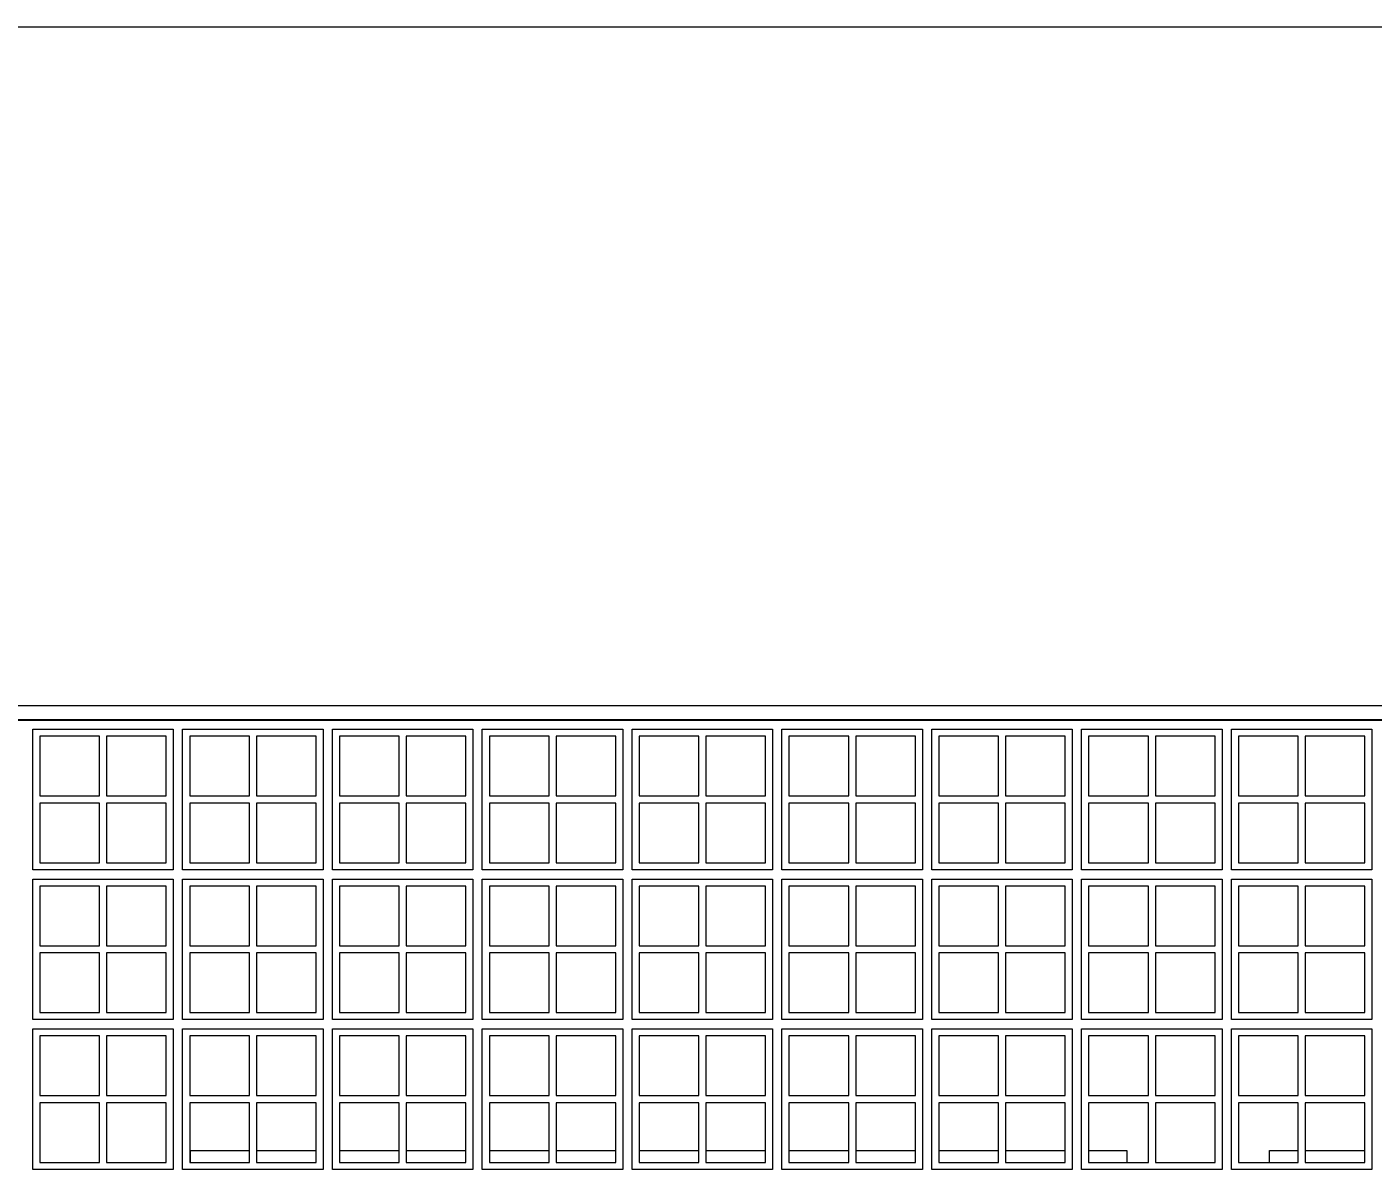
# Model space of a CAD drawing. Header units: metres. Extents: x -77 to 95, y 0 to 9.
# Drawn here: x -7.765 to -4.89, y 2.25 to 4.7 of the extents above; entities that cross this region are included whole.
import ezdxf

# ---------------------------------------------------------------- set-up
doc = ezdxf.new("R2010")
doc.units = ezdxf.units.M
doc.header["$MEASUREMENT"] = 0
doc.layers.add('COTAS EXECUTIVO.EXEC', color=7, linetype='Continuous')
doc.layers.add('COTAS EXECUTIVO.EXEC_Caneta_No__25', color=7, linetype='Continuous', lineweight=13, true_color=0x982312)
for name, color, linetype, lineweight in [('Janelas Archicad_Caneta_No__241', 7, 'Continuous', 13), ('Janelas Archicad_Caneta_No__3', 7, 'Continuous', 25), ('Janelas Archicad_Caneta_No__43', 44, 'Continuous', 0), ('PAREDE CONSTRUIR_Caneta_No__241', 7, 'Continuous', 13)]:
    doc.layers.add(name, color=color, linetype=linetype, lineweight=lineweight)
doc.styles.add('ESTILO_GERADO_1', font='arial.ttf')
doc.dimstyles.new('ESTILO_GERADO__4', dxfattribs={"dimtxt": 0.1, "dimasz": 0.0475, "dimexe": 0.18, "dimexo": 0.576106, "dimgap": 0, "dimtad": 1, "dimzin": 0, "dimdsep": 46, "dimtxsty": 'ESTILO_GERADO_1', "dimblk": 'ARROWHEAD_11', "dimblk1": 'ARROWHEAD_11', "dimblk2": 'ARROWHEAD_11', "dimcen": 0.09, "dimclrd": 256, "dimclre": 256, "dimclrt": 256, "dimadec": 0, "dimazin": 0, "dimtfac": 1, "dimtdec": 4, "dimtmove": 0, "dimatfit": 3, "dimfxl": 0, "dimtolj": 1, "dimtzin": 0, "dimarcsym": 0})

# ---------------------------------------------------------------- blocks, each defined once
blk = doc.blocks.new('*D12', base_point=(-62.4632, 0))
at = {"layer": 'COTAS EXECUTIVO.EXEC_Caneta_No__25', "linetype": 'Continuous', "lineweight": 13, "true_color": 0x982312}
for points in [[(-1.472, 3.25), (-1.4711, 3.2452), (-1.4684, 3.2412), (-1.4643, 3.2385), (-1.4595, 3.2375), (-1.4547, 3.2385), (-1.4507, 3.2412), (-1.448, 3.2452), (-1.447, 3.25), (-1.448, 3.2548), (-1.4507, 3.2588), (-1.4547, 3.2615), (-1.4595, 3.2625), (-1.4643, 3.2615), (-1.4684, 3.2588), (-1.4711, 3.2548)], [(-1.472, -0.015), (-1.4711, -0.0198), (-1.4684, -0.0238), (-1.4643, -0.0265), (-1.4595, -0.0275), (-1.4547, -0.0265), (-1.4507, -0.0238), (-1.448, -0.0198), (-1.447, -0.015), (-1.448, -0.0102), (-1.4507, -0.0062), (-1.4547, -0.0035), (-1.4595, -0.0025), (-1.4643, -0.0035), (-1.4684, -0.0062), (-1.4711, -0.0102)]]:
    blk.add_hatch(color=24, dxfattribs=at).paths.add_polyline_path(points)
at = {"layer": 'COTAS EXECUTIVO.EXEC_Caneta_No__25', "color": 24, "linetype": 'Continuous', "lineweight": 13, "true_color": 0x982312}
for p, q in [((-1.472, 3.25), (-2.0356, 3.25)), ((-1.4126, 3.25), (-1.447, 3.25)), ((-1.4595, -0.0025), (-1.4595, 3.2375)), ((-1.472, -0.015), (-2.0356, -0.015)), ((-1.4595, -0.04), (-1.4595, -0.0275)), ((-1.4126, -0.015), (-1.447, -0.015))]:
    blk.add_line(p, q, dxfattribs=at)
for centre in [(-1.4595, 3.25), (-1.4595, -0.015)]:
    blk.add_circle(centre, 0.0125, dxfattribs=at)
at = {"layer": 'COTAS EXECUTIVO.EXEC_Caneta_No__25', "color": 24, "lineweight": 13, "true_color": 0x982312, "insert": (-1.4795, 1.484), "char_height": 0.1, "attachment_point": 7, "rotation": 90, "style": 'ESTILO_GERADO_1'}
blk.add_mtext('\\A1;{\\pql;\\fArial|b0|i0|c0|p0;\\W1.000000;3,26}', dxfattribs=at)
blk = doc.blocks.new('ARROWHEAD_11')
at = {"color": 0, "linetype": 'Continuous', "lineweight": 0}
blk.add_line((0, 0), (-1, 0), dxfattribs=at)
at = {"color": 0, "linetype": 'Continuous', "lineweight": 0, "const_width": 0.25, "flags": 128}
blk.add_lwpolyline([(-0.125, 0, 1), (0.125, 0, 1)], format="xyb", close=True, dxfattribs=at)

msp = doc.modelspace()

# ---------------------------------------------------------------- linework, layer by layer
at = {"layer": 'Janelas Archicad_Caneta_No__241', "color": 7, "linetype": 'Continuous', "lineweight": 13}
for p, q in [((-7.4159, 2.275), (-7.4159, 2.3)), ((-7.4159, 2.3), (-7.2902, 2.3)), ((-7.2752, 2.3), (-7.1477, 2.3)), ((-7.0977, 2.3), (-6.9702, 2.3)), ((-6.9552, 2.3), (-6.8277, 2.3)), ((-6.7777, 2.3), (-6.6502, 2.3)), ((-6.6352, 2.3), (-6.5077, 2.3)), ((-6.4577, 2.3), (-6.3302, 2.3)), ((-6.3152, 2.3), (-6.1877, 2.3)), ((-6.1377, 2.3), (-6.0102, 2.3)), ((-5.9952, 2.3), (-5.8677, 2.3)), ((-5.8177, 2.3), (-5.6902, 2.3)), ((-5.6752, 2.3), (-5.5477, 2.3)), ((-5.4977, 2.3), (-5.4159, 2.3)), ((-5.4159, 2.3), (-5.4159, 2.275)), ((-5.1116, 2.3), (-5.0502, 2.3)), ((-5.1116, 2.275), (-5.1116, 2.3)), ((-5.0352, 2.3), (-4.9077, 2.3))]:
    msp.add_line(p, q, dxfattribs=at)
at = {"layer": 'Janelas Archicad_Caneta_No__3', "color": 7, "linetype": 'Continuous', "lineweight": 25}
msp.add_line((-15.1327, 3.22), (-2.3127, 3.22), dxfattribs=at)
at = {"layer": 'Janelas Archicad_Caneta_No__43', "color": 44, "linetype": 'Continuous', "lineweight": 0}
for p, q in [((-7.7527, 2.9), (-7.7527, 3.2)), ((-7.7527, 3.2), (-7.4527, 3.2)), ((-7.4527, 3.2), (-7.4527, 2.9)), ((-7.4327, 2.9), (-7.4327, 3.2)), ((-7.4327, 3.2), (-7.1327, 3.2)), ((-7.1327, 3.2), (-7.1327, 2.9)), ((-7.1127, 2.9), (-7.1127, 3.2)), ((-7.1127, 3.2), (-6.8127, 3.2)), ((-6.8127, 3.2), (-6.8127, 2.9)), ((-6.7927, 2.9), (-6.7927, 3.2)), ((-6.7927, 3.2), (-6.4927, 3.2)), ((-6.4927, 3.2), (-6.4927, 2.9)), ((-6.4727, 2.9), (-6.4727, 3.2)), ((-6.4727, 3.2), (-6.1727, 3.2)), ((-6.1727, 3.2), (-6.1727, 2.9)), ((-6.1527, 2.9), (-6.1527, 3.2)), ((-6.1527, 3.2), (-5.8527, 3.2)), ((-5.8527, 3.2), (-5.8527, 2.9)), ((-5.8327, 2.9), (-5.8327, 3.2)), ((-5.8327, 3.2), (-5.5327, 3.2)), ((-5.5327, 3.2), (-5.5327, 2.9)), ((-5.5127, 2.9), (-5.5127, 3.2)), ((-5.5127, 3.2), (-5.2127, 3.2)), ((-5.2127, 3.2), (-5.2127, 2.9)), ((-5.1927, 2.9), (-5.1927, 3.2)), ((-5.1927, 3.2), (-4.8927, 3.2)), ((-4.8927, 3.2), (-4.8927, 2.9)), ((-7.6102, 3.185), (-7.7377, 3.185)), ((-7.7377, 3.185), (-7.7377, 3.0575)), ((-7.6102, 3.0575), (-7.6102, 3.185)), ((-7.4677, 3.185), (-7.5952, 3.185)), ((-7.5952, 3.185), (-7.5952, 3.0575)), ((-7.4677, 3.0575), (-7.4677, 3.185)), ((-7.2902, 3.185), (-7.4177, 3.185)), ((-7.4177, 3.185), (-7.4177, 3.0575)), ((-7.2902, 3.0575), (-7.2902, 3.185)), ((-7.1477, 3.185), (-7.2752, 3.185)), ((-7.2752, 3.185), (-7.2752, 3.0575)), ((-7.1477, 3.0575), (-7.1477, 3.185)), ((-6.9702, 3.185), (-7.0977, 3.185)), ((-7.0977, 3.185), (-7.0977, 3.0575)), ((-6.9702, 3.0575), (-6.9702, 3.185)), ((-6.8277, 3.185), (-6.9552, 3.185)), ((-6.9552, 3.185), (-6.9552, 3.0575)), ((-6.8277, 3.0575), (-6.8277, 3.185)), ((-6.6502, 3.185), (-6.7777, 3.185)), ((-6.7777, 3.185), (-6.7777, 3.0575)), ((-6.6502, 3.0575), (-6.6502, 3.185)), ((-6.5077, 3.185), (-6.6352, 3.185)), ((-6.6352, 3.185), (-6.6352, 3.0575)), ((-6.5077, 3.0575), (-6.5077, 3.185)), ((-6.3302, 3.185), (-6.4577, 3.185)), ((-6.4577, 3.185), (-6.4577, 3.0575)), ((-6.3302, 3.0575), (-6.3302, 3.185)), ((-6.1877, 3.185), (-6.3152, 3.185)), ((-6.3152, 3.185), (-6.3152, 3.0575)), ((-6.1877, 3.0575), (-6.1877, 3.185)), ((-6.0102, 3.185), (-6.1377, 3.185)), ((-6.1377, 3.185), (-6.1377, 3.0575)), ((-6.0102, 3.0575), (-6.0102, 3.185)), ((-5.8677, 3.185), (-5.9952, 3.185)), ((-5.9952, 3.185), (-5.9952, 3.0575)), ((-5.8677, 3.0575), (-5.8677, 3.185)), ((-5.6902, 3.185), (-5.8177, 3.185)), ((-5.8177, 3.185), (-5.8177, 3.0575)), ((-5.6902, 3.0575), (-5.6902, 3.185)), ((-5.5477, 3.185), (-5.6752, 3.185)), ((-5.6752, 3.185), (-5.6752, 3.0575)), ((-5.5477, 3.0575), (-5.5477, 3.185)), ((-5.3702, 3.185), (-5.4977, 3.185)), ((-5.4977, 3.185), (-5.4977, 3.0575)), ((-5.3702, 3.0575), (-5.3702, 3.185)), ((-5.2277, 3.185), (-5.3552, 3.185)), ((-5.3552, 3.185), (-5.3552, 3.0575)), ((-5.2277, 3.0575), (-5.2277, 3.185)), ((-5.0502, 3.185), (-5.1777, 3.185)), ((-5.1777, 3.185), (-5.1777, 3.0575)), ((-5.0502, 3.0575), (-5.0502, 3.185)), ((-4.9077, 3.185), (-5.0352, 3.185)), ((-5.0352, 3.185), (-5.0352, 3.0575)), ((-4.9077, 3.0575), (-4.9077, 3.185)), ((-7.7377, 3.0575), (-7.6102, 3.0575)), ((-7.5952, 3.0575), (-7.4677, 3.0575)), ((-7.4177, 3.0575), (-7.2902, 3.0575)), ((-7.2752, 3.0575), (-7.1477, 3.0575)), ((-7.0977, 3.0575), (-6.9702, 3.0575)), ((-6.9552, 3.0575), (-6.8277, 3.0575)), ((-6.7777, 3.0575), (-6.6502, 3.0575)), ((-6.6352, 3.0575), (-6.5077, 3.0575)), ((-6.4577, 3.0575), (-6.3302, 3.0575)), ((-6.3152, 3.0575), (-6.1877, 3.0575)), ((-6.1377, 3.0575), (-6.0102, 3.0575)), ((-5.9952, 3.0575), (-5.8677, 3.0575)), ((-5.8177, 3.0575), (-5.6902, 3.0575)), ((-5.6752, 3.0575), (-5.5477, 3.0575)), ((-5.4977, 3.0575), (-5.3702, 3.0575)), ((-5.3552, 3.0575), (-5.2277, 3.0575)), ((-5.1777, 3.0575), (-5.0502, 3.0575)), ((-5.0352, 3.0575), (-4.9077, 3.0575)), ((-7.6102, 3.0425), (-7.7377, 3.0425)), ((-7.7377, 3.0425), (-7.7377, 2.915)), ((-7.6102, 2.915), (-7.6102, 3.0425)), ((-7.4677, 3.0425), (-7.5952, 3.0425)), ((-7.5952, 3.0425), (-7.5952, 2.915)), ((-7.4677, 2.915), (-7.4677, 3.0425)), ((-7.2902, 3.0425), (-7.4177, 3.0425)), ((-7.4177, 3.0425), (-7.4177, 2.915)), ((-7.2902, 2.915), (-7.2902, 3.0425)), ((-7.1477, 3.0425), (-7.2752, 3.0425)), ((-7.2752, 3.0425), (-7.2752, 2.915)), ((-7.1477, 2.915), (-7.1477, 3.0425)), ((-6.9702, 3.0425), (-7.0977, 3.0425)), ((-7.0977, 3.0425), (-7.0977, 2.915)), ((-6.9702, 2.915), (-6.9702, 3.0425)), ((-6.8277, 3.0425), (-6.9552, 3.0425)), ((-6.9552, 3.0425), (-6.9552, 2.915)), ((-6.8277, 2.915), (-6.8277, 3.0425)), ((-6.6502, 3.0425), (-6.7777, 3.0425)), ((-6.7777, 3.0425), (-6.7777, 2.915)), ((-6.6502, 2.915), (-6.6502, 3.0425)), ((-6.5077, 3.0425), (-6.6352, 3.0425)), ((-6.6352, 3.0425), (-6.6352, 2.915)), ((-6.5077, 2.915), (-6.5077, 3.0425)), ((-6.3302, 3.0425), (-6.4577, 3.0425)), ((-6.4577, 3.0425), (-6.4577, 2.915)), ((-6.3302, 2.915), (-6.3302, 3.0425)), ((-6.1877, 3.0425), (-6.3152, 3.0425)), ((-6.3152, 3.0425), (-6.3152, 2.915)), ((-6.1877, 2.915), (-6.1877, 3.0425)), ((-6.0102, 3.0425), (-6.1377, 3.0425)), ((-6.1377, 3.0425), (-6.1377, 2.915)), ((-6.0102, 2.915), (-6.0102, 3.0425)), ((-5.8677, 3.0425), (-5.9952, 3.0425)), ((-5.9952, 3.0425), (-5.9952, 2.915)), ((-5.8677, 2.915), (-5.8677, 3.0425)), ((-5.6902, 3.0425), (-5.8177, 3.0425)), ((-5.8177, 3.0425), (-5.8177, 2.915)), ((-5.6902, 2.915), (-5.6902, 3.0425)), ((-5.5477, 3.0425), (-5.6752, 3.0425)), ((-5.6752, 3.0425), (-5.6752, 2.915)), ((-5.5477, 2.915), (-5.5477, 3.0425)), ((-5.3702, 3.0425), (-5.4977, 3.0425)), ((-5.4977, 3.0425), (-5.4977, 2.915)), ((-5.3702, 2.915), (-5.3702, 3.0425)), ((-5.2277, 3.0425), (-5.3552, 3.0425)), ((-5.3552, 3.0425), (-5.3552, 2.915)), ((-5.2277, 2.915), (-5.2277, 3.0425)), ((-5.0502, 3.0425), (-5.1777, 3.0425)), ((-5.1777, 3.0425), (-5.1777, 2.915)), ((-5.0502, 2.915), (-5.0502, 3.0425)), ((-4.9077, 3.0425), (-5.0352, 3.0425)), ((-5.0352, 3.0425), (-5.0352, 2.915)), ((-4.9077, 2.915), (-4.9077, 3.0425)), ((-7.7377, 2.915), (-7.6102, 2.915)), ((-7.5952, 2.915), (-7.4677, 2.915)), ((-7.4177, 2.915), (-7.2902, 2.915)), ((-7.2752, 2.915), (-7.1477, 2.915)), ((-7.0977, 2.915), (-6.9702, 2.915)), ((-6.9552, 2.915), (-6.8277, 2.915)), ((-6.7777, 2.915), (-6.6502, 2.915)), ((-6.6352, 2.915), (-6.5077, 2.915)), ((-6.4577, 2.915), (-6.3302, 2.915)), ((-6.3152, 2.915), (-6.1877, 2.915)), ((-6.1377, 2.915), (-6.0102, 2.915)), ((-5.9952, 2.915), (-5.8677, 2.915)), ((-5.8177, 2.915), (-5.6902, 2.915)), ((-5.6752, 2.915), (-5.5477, 2.915)), ((-5.4977, 2.915), (-5.3702, 2.915)), ((-5.3552, 2.915), (-5.2277, 2.915)), ((-5.1777, 2.915), (-5.0502, 2.915)), ((-5.0352, 2.915), (-4.9077, 2.915)), ((-7.4527, 2.9), (-7.7527, 2.9)), ((-7.7527, 2.58), (-7.7527, 2.88)), ((-7.7527, 2.88), (-7.4527, 2.88)), ((-7.4527, 2.88), (-7.4527, 2.58)), ((-7.1327, 2.9), (-7.4327, 2.9)), ((-7.4327, 2.58), (-7.4327, 2.88)), ((-7.4327, 2.88), (-7.1327, 2.88)), ((-7.1327, 2.88), (-7.1327, 2.58)), ((-6.8127, 2.9), (-7.1127, 2.9)), ((-7.1127, 2.58), (-7.1127, 2.88)), ((-7.1127, 2.88), (-6.8127, 2.88)), ((-6.8127, 2.88), (-6.8127, 2.58)), ((-6.4927, 2.9), (-6.7927, 2.9)), ((-6.7927, 2.58), (-6.7927, 2.88)), ((-6.7927, 2.88), (-6.4927, 2.88)), ((-6.4927, 2.88), (-6.4927, 2.58)), ((-6.1727, 2.9), (-6.4727, 2.9)), ((-6.4727, 2.58), (-6.4727, 2.88)), ((-6.4727, 2.88), (-6.1727, 2.88)), ((-6.1727, 2.88), (-6.1727, 2.58)), ((-5.8527, 2.9), (-6.1527, 2.9)), ((-6.1527, 2.58), (-6.1527, 2.88)), ((-6.1527, 2.88), (-5.8527, 2.88)), ((-5.8527, 2.88), (-5.8527, 2.58)), ((-5.5327, 2.9), (-5.8327, 2.9)), ((-5.8327, 2.58), (-5.8327, 2.88)), ((-5.8327, 2.88), (-5.5327, 2.88)), ((-5.5327, 2.88), (-5.5327, 2.58)), ((-5.2127, 2.9), (-5.5127, 2.9)), ((-5.5127, 2.58), (-5.5127, 2.88)), ((-5.5127, 2.88), (-5.2127, 2.88)), ((-5.2127, 2.88), (-5.2127, 2.58)), ((-4.8927, 2.9), (-5.1927, 2.9)), ((-5.1927, 2.58), (-5.1927, 2.88)), ((-5.1927, 2.88), (-4.8927, 2.88)), ((-4.8927, 2.88), (-4.8927, 2.58)), ((-7.6102, 2.865), (-7.7377, 2.865)), ((-7.7377, 2.865), (-7.7377, 2.7375)), ((-7.6102, 2.7375), (-7.6102, 2.865)), ((-7.4677, 2.865), (-7.5952, 2.865)), ((-7.5952, 2.865), (-7.5952, 2.7375)), ((-7.4677, 2.7375), (-7.4677, 2.865)), ((-7.2902, 2.865), (-7.4177, 2.865)), ((-7.4177, 2.865), (-7.4177, 2.7375)), ((-7.2902, 2.7375), (-7.2902, 2.865)), ((-7.1477, 2.865), (-7.2752, 2.865)), ((-7.2752, 2.865), (-7.2752, 2.7375)), ((-7.1477, 2.7375), (-7.1477, 2.865)), ((-6.9702, 2.865), (-7.0977, 2.865)), ((-7.0977, 2.865), (-7.0977, 2.7375)), ((-6.9702, 2.7375), (-6.9702, 2.865)), ((-6.8277, 2.865), (-6.9552, 2.865)), ((-6.9552, 2.865), (-6.9552, 2.7375)), ((-6.8277, 2.7375), (-6.8277, 2.865)), ((-6.6502, 2.865), (-6.7777, 2.865)), ((-6.7777, 2.865), (-6.7777, 2.7375)), ((-6.6502, 2.7375), (-6.6502, 2.865)), ((-6.5077, 2.865), (-6.6352, 2.865)), ((-6.6352, 2.865), (-6.6352, 2.7375)), ((-6.5077, 2.7375), (-6.5077, 2.865)), ((-6.3302, 2.865), (-6.4577, 2.865)), ((-6.4577, 2.865), (-6.4577, 2.7375)), ((-6.3302, 2.7375), (-6.3302, 2.865)), ((-6.1877, 2.865), (-6.3152, 2.865)), ((-6.3152, 2.865), (-6.3152, 2.7375)), ((-6.1877, 2.7375), (-6.1877, 2.865)), ((-6.0102, 2.865), (-6.1377, 2.865)), ((-6.1377, 2.865), (-6.1377, 2.7375)), ((-6.0102, 2.7375), (-6.0102, 2.865)), ((-5.8677, 2.865), (-5.9952, 2.865)), ((-5.9952, 2.865), (-5.9952, 2.7375)), ((-5.8677, 2.7375), (-5.8677, 2.865)), ((-5.6902, 2.865), (-5.8177, 2.865)), ((-5.8177, 2.865), (-5.8177, 2.7375)), ((-5.6902, 2.7375), (-5.6902, 2.865)), ((-5.5477, 2.865), (-5.6752, 2.865)), ((-5.6752, 2.865), (-5.6752, 2.7375)), ((-5.5477, 2.7375), (-5.5477, 2.865)), ((-5.3702, 2.865), (-5.4977, 2.865)), ((-5.4977, 2.865), (-5.4977, 2.7375)), ((-5.3702, 2.7375), (-5.3702, 2.865)), ((-5.2277, 2.865), (-5.3552, 2.865)), ((-5.3552, 2.865), (-5.3552, 2.7375)), ((-5.2277, 2.7375), (-5.2277, 2.865)), ((-5.0502, 2.865), (-5.1777, 2.865)), ((-5.1777, 2.865), (-5.1777, 2.7375)), ((-5.0502, 2.7375), (-5.0502, 2.865)), ((-4.9077, 2.865), (-5.0352, 2.865)), ((-5.0352, 2.865), (-5.0352, 2.7375)), ((-4.9077, 2.7375), (-4.9077, 2.865)), ((-7.7377, 2.7375), (-7.6102, 2.7375)), ((-7.5952, 2.7375), (-7.4677, 2.7375)), ((-7.4177, 2.7375), (-7.2902, 2.7375)), ((-7.2752, 2.7375), (-7.1477, 2.7375)), ((-7.0977, 2.7375), (-6.9702, 2.7375)), ((-6.9552, 2.7375), (-6.8277, 2.7375)), ((-6.7777, 2.7375), (-6.6502, 2.7375)), ((-6.6352, 2.7375), (-6.5077, 2.7375)), ((-6.4577, 2.7375), (-6.3302, 2.7375)), ((-6.3152, 2.7375), (-6.1877, 2.7375)), ((-6.1377, 2.7375), (-6.0102, 2.7375)), ((-5.9952, 2.7375), (-5.8677, 2.7375)), ((-5.8177, 2.7375), (-5.6902, 2.7375)), ((-5.6752, 2.7375), (-5.5477, 2.7375)), ((-5.4977, 2.7375), (-5.3702, 2.7375)), ((-5.3552, 2.7375), (-5.2277, 2.7375)), ((-5.1777, 2.7375), (-5.0502, 2.7375)), ((-5.0352, 2.7375), (-4.9077, 2.7375)), ((-7.6102, 2.7225), (-7.7377, 2.7225)), ((-7.7377, 2.7225), (-7.7377, 2.595)), ((-7.6102, 2.595), (-7.6102, 2.7225)), ((-7.4677, 2.7225), (-7.5952, 2.7225)), ((-7.5952, 2.7225), (-7.5952, 2.595)), ((-7.4677, 2.595), (-7.4677, 2.7225)), ((-7.2902, 2.7225), (-7.4177, 2.7225)), ((-7.4177, 2.7225), (-7.4177, 2.595)), ((-7.2902, 2.595), (-7.2902, 2.7225)), ((-7.1477, 2.7225), (-7.2752, 2.7225)), ((-7.2752, 2.7225), (-7.2752, 2.595)), ((-7.1477, 2.595), (-7.1477, 2.7225)), ((-6.9702, 2.7225), (-7.0977, 2.7225)), ((-7.0977, 2.7225), (-7.0977, 2.595)), ((-6.9702, 2.595), (-6.9702, 2.7225)), ((-6.8277, 2.7225), (-6.9552, 2.7225)), ((-6.9552, 2.7225), (-6.9552, 2.595)), ((-6.8277, 2.595), (-6.8277, 2.7225)), ((-6.6502, 2.7225), (-6.7777, 2.7225)), ((-6.7777, 2.7225), (-6.7777, 2.595)), ((-6.6502, 2.595), (-6.6502, 2.7225)), ((-6.5077, 2.7225), (-6.6352, 2.7225)), ((-6.6352, 2.7225), (-6.6352, 2.595)), ((-6.5077, 2.595), (-6.5077, 2.7225)), ((-6.3302, 2.7225), (-6.4577, 2.7225)), ((-6.4577, 2.7225), (-6.4577, 2.595)), ((-6.3302, 2.595), (-6.3302, 2.7225)), ((-6.1877, 2.7225), (-6.3152, 2.7225)), ((-6.3152, 2.7225), (-6.3152, 2.595)), ((-6.1877, 2.595), (-6.1877, 2.7225)), ((-6.0102, 2.7225), (-6.1377, 2.7225)), ((-6.1377, 2.7225), (-6.1377, 2.595)), ((-6.0102, 2.595), (-6.0102, 2.7225)), ((-5.8677, 2.7225), (-5.9952, 2.7225)), ((-5.9952, 2.7225), (-5.9952, 2.595)), ((-5.8677, 2.595), (-5.8677, 2.7225)), ((-5.6902, 2.7225), (-5.8177, 2.7225)), ((-5.8177, 2.7225), (-5.8177, 2.595)), ((-5.6902, 2.595), (-5.6902, 2.7225)), ((-5.5477, 2.7225), (-5.6752, 2.7225)), ((-5.6752, 2.7225), (-5.6752, 2.595)), ((-5.5477, 2.595), (-5.5477, 2.7225)), ((-5.3702, 2.7225), (-5.4977, 2.7225)), ((-5.4977, 2.7225), (-5.4977, 2.595)), ((-5.3702, 2.595), (-5.3702, 2.7225)), ((-5.2277, 2.7225), (-5.3552, 2.7225)), ((-5.3552, 2.7225), (-5.3552, 2.595)), ((-5.2277, 2.595), (-5.2277, 2.7225)), ((-5.0502, 2.7225), (-5.1777, 2.7225)), ((-5.1777, 2.7225), (-5.1777, 2.595)), ((-5.0502, 2.595), (-5.0502, 2.7225)), ((-4.9077, 2.7225), (-5.0352, 2.7225)), ((-5.0352, 2.7225), (-5.0352, 2.595)), ((-4.9077, 2.595), (-4.9077, 2.7225)), ((-7.7377, 2.595), (-7.6102, 2.595)), ((-7.5952, 2.595), (-7.4677, 2.595)), ((-7.4177, 2.595), (-7.2902, 2.595)), ((-7.2752, 2.595), (-7.1477, 2.595)), ((-7.0977, 2.595), (-6.9702, 2.595)), ((-6.9552, 2.595), (-6.8277, 2.595)), ((-6.7777, 2.595), (-6.6502, 2.595)), ((-6.6352, 2.595), (-6.5077, 2.595)), ((-6.4577, 2.595), (-6.3302, 2.595)), ((-6.3152, 2.595), (-6.1877, 2.595)), ((-6.1377, 2.595), (-6.0102, 2.595)), ((-5.9952, 2.595), (-5.8677, 2.595)), ((-5.8177, 2.595), (-5.6902, 2.595)), ((-5.6752, 2.595), (-5.5477, 2.595)), ((-5.4977, 2.595), (-5.3702, 2.595)), ((-5.3552, 2.595), (-5.2277, 2.595)), ((-5.1777, 2.595), (-5.0502, 2.595)), ((-5.0352, 2.595), (-4.9077, 2.595)), ((-7.4527, 2.58), (-7.7527, 2.58)), ((-7.7527, 2.26), (-7.7527, 2.56)), ((-7.7527, 2.56), (-7.4527, 2.56)), ((-7.4527, 2.56), (-7.4527, 2.26)), ((-7.1327, 2.58), (-7.4327, 2.58)), ((-7.4327, 2.26), (-7.4327, 2.56)), ((-7.4327, 2.56), (-7.1327, 2.56)), ((-7.1327, 2.56), (-7.1327, 2.26)), ((-6.8127, 2.58), (-7.1127, 2.58)), ((-7.1127, 2.26), (-7.1127, 2.56)), ((-7.1127, 2.56), (-6.8127, 2.56)), ((-6.8127, 2.56), (-6.8127, 2.26)), ((-6.4927, 2.58), (-6.7927, 2.58)), ((-6.7927, 2.26), (-6.7927, 2.56)), ((-6.7927, 2.56), (-6.4927, 2.56)), ((-6.4927, 2.56), (-6.4927, 2.26)), ((-6.1727, 2.58), (-6.4727, 2.58)), ((-6.4727, 2.26), (-6.4727, 2.56)), ((-6.4727, 2.56), (-6.1727, 2.56)), ((-6.1727, 2.56), (-6.1727, 2.26)), ((-5.8527, 2.58), (-6.1527, 2.58)), ((-6.1527, 2.26), (-6.1527, 2.56)), ((-6.1527, 2.56), (-5.8527, 2.56)), ((-5.8527, 2.56), (-5.8527, 2.26)), ((-5.5327, 2.58), (-5.8327, 2.58)), ((-5.8327, 2.26), (-5.8327, 2.56)), ((-5.8327, 2.56), (-5.5327, 2.56)), ((-5.5327, 2.56), (-5.5327, 2.26)), ((-5.2127, 2.58), (-5.5127, 2.58)), ((-5.5127, 2.26), (-5.5127, 2.56)), ((-5.5127, 2.56), (-5.2127, 2.56)), ((-5.2127, 2.56), (-5.2127, 2.26)), ((-4.8927, 2.58), (-5.1927, 2.58)), ((-5.1927, 2.26), (-5.1927, 2.56)), ((-5.1927, 2.56), (-4.8927, 2.56)), ((-4.8927, 2.56), (-4.8927, 2.26)), ((-7.6102, 2.545), (-7.7377, 2.545)), ((-7.7377, 2.545), (-7.7377, 2.4175)), ((-7.6102, 2.4175), (-7.6102, 2.545)), ((-7.4677, 2.545), (-7.5952, 2.545)), ((-7.5952, 2.545), (-7.5952, 2.4175)), ((-7.4677, 2.4175), (-7.4677, 2.545)), ((-7.2902, 2.545), (-7.4177, 2.545)), ((-7.4177, 2.545), (-7.4177, 2.4175)), ((-7.2902, 2.4175), (-7.2902, 2.545)), ((-7.1477, 2.545), (-7.2752, 2.545)), ((-7.2752, 2.545), (-7.2752, 2.4175)), ((-7.1477, 2.4175), (-7.1477, 2.545)), ((-6.9702, 2.545), (-7.0977, 2.545)), ((-7.0977, 2.545), (-7.0977, 2.4175)), ((-6.9702, 2.4175), (-6.9702, 2.545)), ((-6.8277, 2.545), (-6.9552, 2.545)), ((-6.9552, 2.545), (-6.9552, 2.4175)), ((-6.8277, 2.4175), (-6.8277, 2.545)), ((-6.6502, 2.545), (-6.7777, 2.545)), ((-6.7777, 2.545), (-6.7777, 2.4175)), ((-6.6502, 2.4175), (-6.6502, 2.545)), ((-6.5077, 2.545), (-6.6352, 2.545)), ((-6.6352, 2.545), (-6.6352, 2.4175)), ((-6.5077, 2.4175), (-6.5077, 2.545)), ((-6.3302, 2.545), (-6.4577, 2.545)), ((-6.4577, 2.545), (-6.4577, 2.4175)), ((-6.3302, 2.4175), (-6.3302, 2.545)), ((-6.1877, 2.545), (-6.3152, 2.545)), ((-6.3152, 2.545), (-6.3152, 2.4175)), ((-6.1877, 2.4175), (-6.1877, 2.545)), ((-6.0102, 2.545), (-6.1377, 2.545)), ((-6.1377, 2.545), (-6.1377, 2.4175)), ((-6.0102, 2.4175), (-6.0102, 2.545)), ((-5.8677, 2.545), (-5.9952, 2.545)), ((-5.9952, 2.545), (-5.9952, 2.4175)), ((-5.8677, 2.4175), (-5.8677, 2.545)), ((-5.6902, 2.545), (-5.8177, 2.545)), ((-5.8177, 2.545), (-5.8177, 2.4175)), ((-5.6902, 2.4175), (-5.6902, 2.545)), ((-5.5477, 2.545), (-5.6752, 2.545)), ((-5.6752, 2.545), (-5.6752, 2.4175)), ((-5.5477, 2.4175), (-5.5477, 2.545)), ((-5.3702, 2.545), (-5.4977, 2.545)), ((-5.4977, 2.545), (-5.4977, 2.4175)), ((-5.3702, 2.4175), (-5.3702, 2.545)), ((-5.2277, 2.545), (-5.3552, 2.545)), ((-5.3552, 2.545), (-5.3552, 2.4175)), ((-5.2277, 2.4175), (-5.2277, 2.545)), ((-5.0502, 2.545), (-5.1777, 2.545)), ((-5.1777, 2.545), (-5.1777, 2.4175)), ((-5.0502, 2.4175), (-5.0502, 2.545)), ((-4.9077, 2.545), (-5.0352, 2.545)), ((-5.0352, 2.545), (-5.0352, 2.4175)), ((-4.9077, 2.4175), (-4.9077, 2.545)), ((-7.7377, 2.4175), (-7.6102, 2.4175)), ((-7.5952, 2.4175), (-7.4677, 2.4175)), ((-7.4177, 2.4175), (-7.2902, 2.4175)), ((-7.2752, 2.4175), (-7.1477, 2.4175)), ((-7.0977, 2.4175), (-6.9702, 2.4175)), ((-6.9552, 2.4175), (-6.8277, 2.4175)), ((-6.7777, 2.4175), (-6.6502, 2.4175)), ((-6.6352, 2.4175), (-6.5077, 2.4175)), ((-6.4577, 2.4175), (-6.3302, 2.4175)), ((-6.3152, 2.4175), (-6.1877, 2.4175)), ((-6.1377, 2.4175), (-6.0102, 2.4175)), ((-5.9952, 2.4175), (-5.8677, 2.4175)), ((-5.8177, 2.4175), (-5.6902, 2.4175)), ((-5.6752, 2.4175), (-5.5477, 2.4175)), ((-5.4977, 2.4175), (-5.3702, 2.4175)), ((-5.3552, 2.4175), (-5.2277, 2.4175)), ((-5.1777, 2.4175), (-5.0502, 2.4175)), ((-5.0352, 2.4175), (-4.9077, 2.4175)), ((-7.6102, 2.4025), (-7.7377, 2.4025)), ((-7.7377, 2.4025), (-7.7377, 2.275)), ((-7.6102, 2.275), (-7.6102, 2.4025)), ((-7.4677, 2.4025), (-7.5952, 2.4025)), ((-7.5952, 2.4025), (-7.5952, 2.275)), ((-7.4677, 2.275), (-7.4677, 2.4025)), ((-7.2902, 2.4025), (-7.4177, 2.4025)), ((-7.4177, 2.4025), (-7.4177, 2.275)), ((-7.2902, 2.275), (-7.2902, 2.4025)), ((-7.1477, 2.4025), (-7.2752, 2.4025)), ((-7.2752, 2.4025), (-7.2752, 2.275)), ((-7.1477, 2.275), (-7.1477, 2.4025)), ((-6.9702, 2.4025), (-7.0977, 2.4025)), ((-7.0977, 2.4025), (-7.0977, 2.275)), ((-6.9702, 2.275), (-6.9702, 2.4025)), ((-6.8277, 2.4025), (-6.9552, 2.4025)), ((-6.9552, 2.4025), (-6.9552, 2.275)), ((-6.8277, 2.275), (-6.8277, 2.4025)), ((-6.6502, 2.4025), (-6.7777, 2.4025)), ((-6.7777, 2.4025), (-6.7777, 2.275)), ((-6.6502, 2.275), (-6.6502, 2.4025)), ((-6.5077, 2.4025), (-6.6352, 2.4025)), ((-6.6352, 2.4025), (-6.6352, 2.275)), ((-6.5077, 2.275), (-6.5077, 2.4025)), ((-6.3302, 2.4025), (-6.4577, 2.4025)), ((-6.4577, 2.4025), (-6.4577, 2.275)), ((-6.3302, 2.275), (-6.3302, 2.4025)), ((-6.1877, 2.4025), (-6.3152, 2.4025)), ((-6.3152, 2.4025), (-6.3152, 2.275)), ((-6.1877, 2.275), (-6.1877, 2.4025)), ((-6.0102, 2.4025), (-6.1377, 2.4025)), ((-6.1377, 2.4025), (-6.1377, 2.275)), ((-6.0102, 2.275), (-6.0102, 2.4025)), ((-5.8677, 2.4025), (-5.9952, 2.4025)), ((-5.9952, 2.4025), (-5.9952, 2.275)), ((-5.8677, 2.275), (-5.8677, 2.4025)), ((-5.6902, 2.4025), (-5.8177, 2.4025)), ((-5.8177, 2.4025), (-5.8177, 2.275)), ((-5.6902, 2.275), (-5.6902, 2.4025)), ((-5.5477, 2.4025), (-5.6752, 2.4025)), ((-5.6752, 2.4025), (-5.6752, 2.275)), ((-5.5477, 2.275), (-5.5477, 2.4025)), ((-5.3702, 2.4025), (-5.4977, 2.4025)), ((-5.4977, 2.4025), (-5.4977, 2.275)), ((-5.3702, 2.275), (-5.3702, 2.4025)), ((-5.2277, 2.4025), (-5.3552, 2.4025)), ((-5.3552, 2.4025), (-5.3552, 2.275)), ((-5.2277, 2.275), (-5.2277, 2.4025)), ((-5.0502, 2.4025), (-5.1777, 2.4025)), ((-5.1777, 2.4025), (-5.1777, 2.275)), ((-5.0502, 2.275), (-5.0502, 2.4025)), ((-4.9077, 2.4025), (-5.0352, 2.4025)), ((-5.0352, 2.4025), (-5.0352, 2.275)), ((-4.9077, 2.275), (-4.9077, 2.4025)), ((-7.7377, 2.275), (-7.6102, 2.275)), ((-7.5952, 2.275), (-7.4677, 2.275)), ((-7.4177, 2.275), (-7.2902, 2.275)), ((-7.2752, 2.275), (-7.1477, 2.275)), ((-7.0977, 2.275), (-6.9702, 2.275)), ((-6.9552, 2.275), (-6.8277, 2.275)), ((-6.7777, 2.275), (-6.6502, 2.275)), ((-6.6352, 2.275), (-6.5077, 2.275)), ((-6.4577, 2.275), (-6.3302, 2.275)), ((-6.3152, 2.275), (-6.1877, 2.275)), ((-6.1377, 2.275), (-6.0102, 2.275)), ((-5.9952, 2.275), (-5.8677, 2.275)), ((-5.8177, 2.275), (-5.6902, 2.275)), ((-5.6752, 2.275), (-5.5477, 2.275)), ((-5.4977, 2.275), (-5.3702, 2.275)), ((-5.3552, 2.275), (-5.2277, 2.275)), ((-5.1777, 2.275), (-5.0502, 2.275)), ((-5.0352, 2.275), (-4.9077, 2.275)), ((-7.4527, 2.26), (-7.7527, 2.26)), ((-7.1327, 2.26), (-7.4327, 2.26)), ((-6.8127, 2.26), (-7.1127, 2.26)), ((-6.4927, 2.26), (-6.7927, 2.26)), ((-6.1727, 2.26), (-6.4727, 2.26)), ((-5.8527, 2.26), (-6.1527, 2.26)), ((-5.5327, 2.26), (-5.8327, 2.26)), ((-5.2127, 2.26), (-5.5127, 2.26)), ((-4.8927, 2.26), (-5.1927, 2.26))]:
    msp.add_line(p, q, dxfattribs=at)
at = {"layer": 'PAREDE CONSTRUIR_Caneta_No__241', "color": 7, "linetype": 'Continuous', "lineweight": 13}
for p, q in [((-15.3631, 4.7), (-2.1627, 4.7)), ((-2.1627, 3.25), (-15.1631, 3.25))]:
    msp.add_line(p, q, dxfattribs=at)

# ---------------------------------------------------------------- dimensions: what is measured, and where the dimension line sits
at = {"layer": 'COTAS EXECUTIVO.EXEC', "color": 24, "linetype": 'Continuous', "lineweight": 13, "true_color": 0x982312}
dim = msp.add_linear_dim(base=(-1.4595136245, 3.249999991), p1=(-14.7616731409, -0.0150000072), p2=(-2.1626731337, 3.249999991), angle=90, dimstyle='ESTILO_GERADO__4', dxfattribs=at)
dim.commit()
dim.dimension.update_dxf_attribs({"geometry": '*D12', "text_midpoint": (-1.5295136248, 1.6134980066), "dimtype": 160, "text_rotation": 90})

doc.saveas('drawing.dxf')
